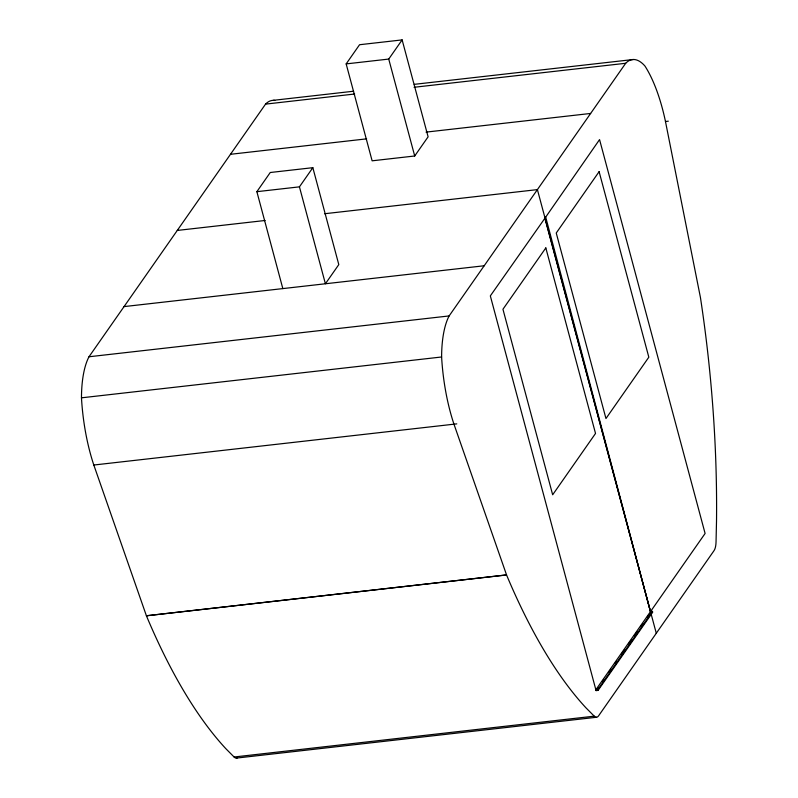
<?xml version="1.0" encoding="UTF-8"?>
<svg xmlns="http://www.w3.org/2000/svg" width="798" height="798" viewBox="0 0 798 798"><rect width="100%" height="100%" fill="white"/><g stroke="black" fill="none" stroke-linecap="round" stroke-linejoin="round"><path stroke-width="1.2" d="M237.445 757.731A14.763 5.367 83.5 0 1 234.103 757.003L225.864 748.704A521.443 189.685 83.5 0 1 146.403 615.777L93.815 465.025A103.461 37.636 83.5 0 1 81.476 397.823A68.828 25.037 83.5 0 1 88.997 356.766L265.554 104.119A68.828 25.037 83.5 0 1 274.781 100.438M282.831 288.597L256.866 191.68L270.253 172.508L312.836 167.68L338.801 264.607L325.404 283.769L299.44 186.852L312.836 167.68M346.162 63.9L359.559 44.728L402.132 39.9L428.107 136.817L414.711 155.989L372.127 160.817L346.162 63.9L388.736 59.072L402.132 39.9M594.241 716.165L585.991 707.866A521.443 189.685 83.5 0 1 506.54 574.939L146.403 615.777L506.55 574.919L453.962 424.167A103.461 37.636 83.5 0 1 441.613 356.985A68.828 25.037 83.5 0 1 449.124 315.938L625.692 63.281A68.828 25.037 83.5 0 1 644.944 66.035A103.461 37.636 83.5 0 1 665.472 121.505L700.435 297.494A521.443 189.675 83.5 0 1 716.514 521.104L716.045 541.872A14.763 5.367 83.5 0 1 714.04 550.63L598.53 715.916A14.763 5.367 83.5 0 1 594.241 716.165L234.103 757.003M596.086 690.609L598.081 690.38L652.694 612.226L652.475 611.398L650.48 611.627L545.692 217.126L490.331 295.898L596.086 690.609L598.221 687.557M602.47 681.472L603.896 679.437M608.854 672.335L610.989 669.293M615.238 663.198L616.664 661.173M621.622 654.071L624.465 650.011M628.714 643.916L631.557 639.856M634.39 635.797L637.233 631.737M640.774 626.659L642.909 623.617M647.158 617.532L650.001 613.472M650.48 611.627L544.884 218.283L599.557 139.59L705.103 533.473L595.867 689.771L597.852 689.552L652.475 611.398M273.155 100.349L353.594 91.221M414.232 84.349L633.283 59.511M265.554 104.119L354.661 94.014M414.062 87.281L625.692 63.281M230.492 154.293L366.631 138.852M426.032 132.119L590.63 113.456M665.472 121.505L668.315 121.186M256.866 191.68L299.44 186.852M177.276 230.442L265.145 220.477M324.547 213.744L537.403 189.615L656.285 633.273M124.049 306.602L484.187 265.764M88.997 356.766L449.124 315.938M81.476 397.823L441.613 356.985M93.815 465.025L456.785 423.868M236.378 758.1L596.515 717.262M597.852 689.552L598.081 690.38M388.736 59.072L414.711 155.989M545.822 247.919L502.949 309.255L552.665 494.79L595.527 433.454L545.822 247.919M599.108 171.67L556.246 233.006L605.961 418.531L648.824 357.195L599.108 171.67"/></g></svg>
